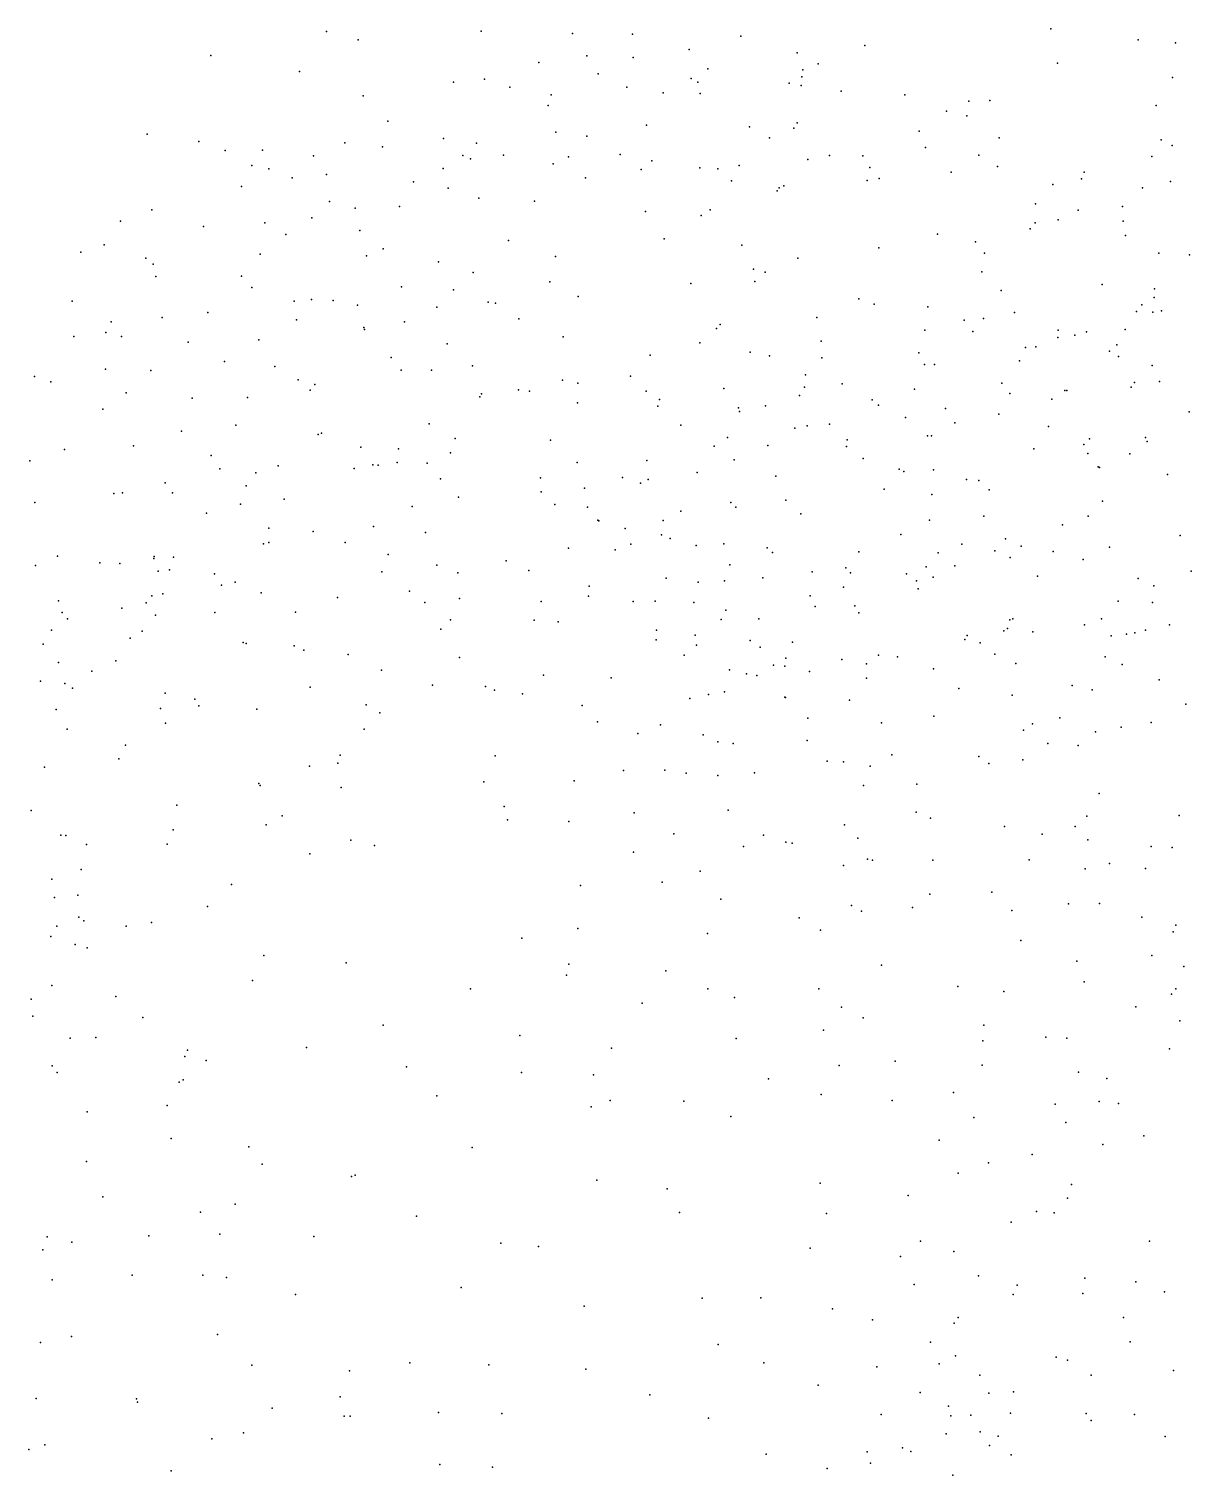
# Model space of a CAD drawing. Header units: metres. Extents: x -25 to 25, y -27.7 to 27.8.
# Drawn here: x 16.227 to 19.004, y -17.33 to -13.874 of the extents above; entities that cross this region are included whole.
import ezdxf

# ---------------------------------------------------------------- set-up
doc = ezdxf.new("R2010")
doc.units = ezdxf.units.M

msp = doc.modelspace()

# ---------------------------------------------------------------- linework, layer by layer
for p in [(16.9378, -13.8795, -12.883), (17.3075, -13.8792, 5.3272), (17.5256, -13.8847, -6.3662), (17.6695, -13.8859, -6.166), (17.9284, -13.8913, -6.2739), (18.6685, -13.8737, 4.7173), (17.0139, -13.9, 4.6549), (17.8049, -13.9226, 5.3442), (18.224, -13.9131, -11.2746), (18.8778, -13.8994, -2.6176), (18.9665, -13.9066, -11.668), (16.6616, -13.9369, -13.234), (17.4456, -13.9539, -6.5826), (17.56, -13.9382, 5.545), (17.6711, -13.9419, -11.7558), (18.0629, -13.931, -1.3946), (18.1132, -13.9569, -1.7242), (18.6852, -13.9558, -1.3198), (16.8735, -13.9756, 4.416), (17.3154, -13.9941, 5.5732), (17.5873, -13.9811, -1.2259), (17.809, -13.9923, -1.4152), (17.8493, -13.9693, -11.0732), (18.0737, -13.9884, 5.1381), (18.076, -13.9714, -13.4124), (18.9597, -13.9897, -1.4524), (17.0254, -14.0335, 5.0196), (17.2414, -14.0012, -12.541), (17.3763, -14.0128, -12.9016), (17.4751, -14.0314, -6.1362), (17.6554, -14.013, -13.2685), (17.7421, -14.0261, -11.9446), (17.8255, -14.0009, -5.9923), (17.8306, -14.0278, -11.4136), (18.0434, -14.0033, -6.9018), (18.0722, -14.0093, -12.127), (18.1678, -14.0222, -6.3329), (18.3197, -14.0315, 4.9653), (17.4673, -14.0567, -0.9265), (18.4729, -14.0463, -1.2936), (18.5229, -14.0446, -12.8796), (18.9202, -14.057, 4.5498), (17.0841, -14.0945, 5.4954), (18.0628, -14.0978, -1.2578), (18.4197, -14.0706, -13.1214), (18.4679, -14.0816, -12.671), (16.5094, -14.1251, -13.6401), (17.2174, -14.1355, -6.5385), (17.4859, -14.1201, -12.6586), (17.56, -14.1304, -1.5813), (17.7025, -14.1041, -5.6482), (17.9491, -14.1075, -13.2611), (17.9968, -14.1343, -11.1605), (18.0546, -14.1108, 5.3371), (18.3539, -14.118, -11.3573), (18.5457, -14.1339, 4.8165), (16.6329, -14.1431, 4.1983), (16.6958, -14.1641, -13.3709), (16.7853, -14.1636, -7.7943), (16.9818, -14.1458, -12.9663), (17.0715, -14.1558, -7.3233), (17.2961, -14.1465, -7.2666), (18.3692, -14.1574, -6.505), (18.9325, -14.1389, -2.32), (18.9587, -14.1525, -2.0808), (16.7591, -14.2, -7.4403), (16.9066, -14.1769, 4.8315), (17.2636, -14.1766, -1.2357), (17.2823, -14.1845, -6.3178), (17.3611, -14.1757, -12.3481), (17.4792, -14.1964, -5.769), (17.5159, -14.1793, -7.2575), (17.6398, -14.1735, -12.9107), (17.7151, -14.1886, -1.7875), (17.8298, -14.2057, -7.1523), (17.9241, -14.2001, -12.376), (18.0884, -14.1858, -1.9995), (18.1402, -14.1765, -5.7507), (18.22, -14.1773, -12.471), (18.2367, -14.2052, -12.9626), (18.4965, -14.1757, -6.1737), (18.5417, -14.2022, -5.853), (18.9104, -14.1789, -2.5369), (16.8, -14.2083, -8.0106), (16.856, -14.2297, -13.1704), (16.938, -14.222, -7.0741), (17.1459, -14.239, -1.4632), (17.2168, -14.2074, 5.722), (17.5571, -14.23, -5.5427), (17.6899, -14.2094, -12.663), (17.8733, -14.2083, -1.0723), (17.9058, -14.2368, -5.4108), (18.23, -14.2362, -1.1909), (18.259, -14.2313, -6.8967), (18.4305, -14.2158, -2.1716), (18.7421, -14.2321, 4.6044), (18.7483, -14.2159, -6.0544), (18.9548, -14.2383, -1.6457), (16.7345, -14.2503, 4.4284), (17.2286, -14.2543, -0.8346), (18.0149, -14.2603, -12.873), (18.0199, -14.2533, -12.5641), (18.0307, -14.2488, 5.551), (18.6737, -14.2453, -6.3936), (18.888, -14.2537, -1.313), (16.5203, -14.3061, -7.6111), (16.9454, -14.286, 5.5008), (17.0061, -14.3018, -1.7053), (17.112, -14.2978, -7.7828), (17.3021, -14.2779, -1.8543), (17.4353, -14.2851, -0.4904), (17.8544, -14.3058, -2.0119), (18.6321, -14.292, -11.4458), (18.7338, -14.3073, -6.6702), (18.8401, -14.2982, -1.8394), (16.4453, -14.3332, -8.0125), (16.7904, -14.3369, 4.6331), (16.903, -14.3252, -6.8302), (17.7006, -14.3104, -12.0444), (17.8333, -14.3193, -11.8601), (18.6317, -14.3368, -5.7012), (18.6861, -14.3301, -1.1858), (18.8418, -14.3334, -11.4753), (16.6438, -14.3459, -13.5128), (16.8409, -14.365, -8.2331), (17.0178, -14.3556, -1.3224), (17.3731, -14.3791, -12.2734), (17.7448, -14.3757, -5.2463), (18.398, -14.3645, 5.1629), (18.6196, -14.3519, -2.0854), (18.8476, -14.3678, -6.8788), (16.3508, -14.4076, -7.6889), (16.4066, -14.3898, -13.7799), (16.7794, -14.4118, 4.8949), (17.0734, -14.3993, -12.9403), (17.9302, -14.3905, -11.6478), (18.2575, -14.3973, -11.1351), (18.4891, -14.3829, -1.1231), (18.5103, -14.4093, -6.9573), (18.9266, -14.4099, -5.8263), (19.0001, -14.4136, -7.1813), (16.506, -14.422, -1.6168), (16.5234, -14.4357, -2.0606), (17.0332, -14.4159, -8.0718), (17.2056, -14.4308, -0.4782), (17.4853, -14.4177, 5.8902), (17.9583, -14.4476, 5.7217), (18.0639, -14.4214, -11.3833), (16.5301, -14.4652, 4.458), (16.7345, -14.465, -1.9801), (17.2882, -14.4561, -7.4899), (17.4717, -14.478, -7.315), (17.8086, -14.4823, -2.1254), (17.9615, -14.4775, -0.9185), (17.9861, -14.4551, -5.2243), (18.5041, -14.4541, -5.5022), (16.7594, -14.4918, 5.2587), (17.1172, -14.4898, -6.427), (17.2417, -14.4971, -6.1759), (17.5391, -14.513, -2.0339), (18.5501, -14.4986, -11.164), (18.7915, -14.4849, -5.6384), (18.9159, -14.5154, -11.2757), (18.9169, -14.4951, -1.284), (16.3298, -14.5246, -1.8716), (16.6541, -14.5513, -1.3447), (16.8604, -14.5246, 5.5303), (16.902, -14.5202, -1.0819), (16.9537, -14.5231, -0.7748), (17.0122, -14.534, -13.1158), (17.2015, -14.5391, -12.6849), (17.3242, -14.5269, -5.8289), (17.3418, -14.5295, -1.963), (18.2097, -14.5189, -5.2923), (18.2465, -14.5314, -0.9771), (18.3752, -14.538, -2.3567), (18.5821, -14.5519, 5.0509), (18.8737, -14.5492, 3.0543), (18.886, -14.533, -7.3528), (18.9127, -14.5506, 2.7904), (18.9334, -14.5475, 3.3286), (16.4236, -14.5741, -8.3227), (16.545, -14.5637, -13.6275), (16.8661, -14.569, -13.2991), (17.1246, -14.5735, -7.7632), (17.3979, -14.5664, -5.6151), (17.8788, -14.58, -5.0485), (18.1098, -14.5638, 5.6275), (18.4615, -14.5702, -2.073), (18.5076, -14.566, -7.132), (16.3344, -14.6088, -13.7819), (16.4109, -14.5991, -7.3449), (16.4478, -14.6088, -1.3141), (16.776, -14.6166, -0.9114), (17.0275, -14.587, -1.8887), (17.0289, -14.592, -8.2968), (17.5037, -14.6099, -12.1556), (17.8703, -14.5894, -11.7919), (18.1201, -14.6204, -2.4491), (18.3679, -14.5935, -10.9897), (18.4825, -14.597, 5.243), (18.6854, -14.6109, -7.2822), (18.6861, -14.5941, -1.7239), (18.7264, -14.6056, 2.5707), (18.7539, -14.5977, 4.7486), (18.8467, -14.5919, -1.5196), (16.6074, -14.6228, -7.097), (17.2265, -14.6267, -12.4595), (17.7112, -14.6535, 5.8976), (17.8304, -14.6237, -0.6317), (17.9501, -14.6464, -3.3778), (17.9962, -14.6548, -11.5894), (18.3537, -14.6478, -2.7438), (18.6087, -14.6353, -10.846), (18.6334, -14.6338, 2.8997), (18.8091, -14.6439, -7.5297), (18.8266, -14.6286, -11.0064), (16.41, -14.6868, -1.7043), (16.5185, -14.69, 4.6151), (16.6942, -14.6687, 5.0711), (16.8146, -14.6803, -6.8968), (17.0928, -14.6594, 5.8359), (17.116, -14.6896, -13.0015), (17.1891, -14.6892, -6.6079), (17.2872, -14.6789, -7.4368), (18.1213, -14.66, -7.1449), (18.3672, -14.6755, 2.4576), (18.391, -14.6755, 2.7325), (18.5939, -14.6674, -5.4015), (18.8304, -14.6566, 3.6368), (18.9112, -14.6782, 4.0266), (16.2402, -14.7048, -7.4326), (16.2793, -14.7174, -1.2498), (16.8702, -14.7123, 5.6815), (16.9103, -14.7237, -8.5637), (17.502, -14.7129, 5.9332), (17.5383, -14.7203, -0.6142), (17.664, -14.704, -5.0427), (18.0825, -14.7006, -3.7762), (18.1706, -14.7217, -0.7889), (18.5521, -14.7205, -0.8422), (18.8687, -14.719, 4.3778), (18.9283, -14.7166, -1.0573), (16.4592, -14.7439, -1.0539), (16.6167, -14.7561, -8.4846), (16.7492, -14.7544, -13.4099), (16.8992, -14.737, -1.6755), (17.3045, -14.7532, -12.1752), (17.3084, -14.7459, -0.5672), (17.397, -14.7363, -1.9574), (17.4227, -14.7398, -0.9297), (17.7018, -14.7395, -0.8242), (17.7337, -14.7593, -3.9462), (17.8876, -14.7331, -4.15), (18.0684, -14.75, -3.9941), (18.08, -14.73, -2.7048), (18.3428, -14.7344, -7.1798), (18.5711, -14.7455, 2.1002), (18.6711, -14.7585, -10.6864), (18.7023, -14.7381, 4.9465), (18.7074, -14.7383, 3.4647), (18.861, -14.7302, -5.4499), (16.4038, -14.7824, -8.428), (17.5376, -14.7673, -5.2529), (17.7297, -14.7757, -2.1955), (17.9222, -14.7792, -0.8385), (17.9249, -14.788, -4.5236), (17.9868, -14.7748, 5.8059), (18.2419, -14.7599, -11.1482), (18.2568, -14.7726, -3.6636), (18.4175, -14.7812, 5.468), (18.9996, -14.7892, 2.2765), (16.7214, -14.8212, 5.5308), (17.1832, -14.818, -0.7259), (17.7849, -14.8205, -3.7326), (18.0571, -14.8281, 2.3148), (18.0862, -14.8221, 2.77), (18.1397, -14.8185, -4.8646), (18.3212, -14.8021, 2.9889), (18.4396, -14.8156, -1.9921), (18.5446, -14.7945, 3.2185), (18.6633, -14.8237, -1.6239), (16.5916, -14.8353, -0.6081), (16.9178, -14.8432, 5.8957), (16.9261, -14.8396, -0.5295), (17.2451, -14.8527, -6.8418), (17.4734, -14.8566, -6.5683), (17.896, -14.8502, -3.2541), (18.1824, -14.8555, 2.0958), (18.3745, -14.8459, -3.8806), (18.3839, -14.8466, -0.7143), (18.761, -14.8534, 2.1119), (18.8949, -14.8501, -1.2709), (18.8987, -14.8602, -8.0948), (16.3118, -14.8789, -13.6925), (16.4765, -14.8703, -7.1876), (16.6619, -14.8937, 5.2569), (17.0201, -14.8735, -1.5649), (17.11, -14.8773, -8.2436), (17.2344, -14.8873, -7.5015), (17.8647, -14.8709, 2.4943), (17.9928, -14.8691, -11.5876), (18.1803, -14.8718, -4.4817), (18.6281, -14.8774, -5.2768), (18.748, -14.8668, -7.6392), (18.757, -14.8884, 3.68), (18.8578, -14.8896, 4.076), (16.2292, -14.9061, -1.3513), (16.6834, -14.9255, 5.8893), (16.8222, -14.9179, -1.3404), (17.0042, -14.924, -0.8846), (17.0483, -14.9153, -1.2182), (17.0613, -14.9167, -8.6613), (17.1068, -14.9098, -8.0188), (17.1787, -14.9118, -12.7978), (17.537, -14.9102, -5.9178), (17.7035, -14.9052, -7.1753), (17.9123, -14.9038, -2.5666), (18.2204, -14.9005, -3.2448), (18.3066, -14.9256, -4.9553), (18.3179, -14.9317, 5.6574), (18.3885, -14.9277, -2.3412), (18.7816, -14.9207, 4.8258), (18.785, -14.922, -7.9179), (16.5521, -14.9588, -13.4784), (16.7461, -14.9656, -0.5205), (16.7692, -14.9349, -7.0861), (17.2103, -14.9491, -12.0565), (17.4496, -14.947, -1.3947), (17.6454, -14.9461, -11.8907), (17.6879, -14.9593, -6.2626), (17.7069, -14.9506, -5.0622), (17.824, -14.9343, -1.2391), (18.0115, -14.943, -0.9846), (18.4677, -14.9503, -4.0499), (18.4967, -14.9532, -10.7733), (18.9479, -14.9391, -8.4058), (16.4298, -14.9843, -1.2925), (16.4506, -14.9826, 4.7282), (16.57, -14.9822, 5.6223), (16.837, -14.9979, -13.2691), (17.253, -14.9931, -1.514), (17.4512, -14.9803, -11.9678), (17.5545, -14.9711, -5.3595), (18.0356, -15, -7.1773), (18.2704, -14.9738, -2.966), (18.3844, -14.9863, -4.3378), (18.5213, -14.9751, -1.7959), (16.2413, -15.006, -7.3548), (16.6511, -15.0313, 6.1675), (16.7322, -15.0098, -8.6405), (17.1426, -15.0149, -12.5841), (17.4833, -15.0105, -6.8321), (17.5618, -15.0166, 2.4841), (17.7849, -15.0264, -4.2938), (17.9039, -15.0055, 5.9229), (17.9164, -15.017, -2.9573), (18.0715, -15.0326, -11.4551), (18.7923, -15.0026, -1.0291), (16.8002, -15.0668, -1.0418), (17.0501, -15.0633, -13.0027), (17.5862, -15.0481, 2.24), (17.589, -15.0492, 6.0689), (17.6516, -15.0677, -1.4794), (17.7422, -15.0486, -6.5382), (18.3792, -15.0475, -4.791), (18.5086, -15.0382, 3.3198), (18.6965, -15.0589, 5.2943), (18.7584, -15.0386, 5.0285), (16.7877, -15.1043, 6.3097), (16.8002, -15.1016, 2.1085), (16.9058, -15.0746, -11.9869), (16.9829, -15.1011, -12.3166), (17.1743, -15.0774, 2.3822), (17.7382, -15.0833, 2.6884), (17.7594, -15.0917, -3.6193), (17.8872, -15.1048, -4.5019), (18.3101, -15.0824, -7.2757), (18.5606, -15.0925, -7.4984), (18.9782, -15.0846, -10.3813), (16.2951, -15.1338, -0.6604), (16.525, -15.1398, 5.2052), (16.5259, -15.1349, -8.5739), (16.5724, -15.1364, -13.3477), (17.0856, -15.1296, -8.5326), (17.5163, -15.1145, -2.0328), (17.628, -15.1185, -5.4964), (17.6655, -15.1056, -6.7493), (17.8213, -15.1085, -5.9132), (17.9912, -15.114, -6.1335), (18.0039, -15.1254, -6.4334), (18.2099, -15.1236, -3.5119), (18.3997, -15.1257, -2.1275), (18.4558, -15.1055, -4.5959), (18.5348, -15.1212, 5.5613), (18.5717, -15.137, -0.8725), (18.5976, -15.1098, 2.0776), (18.6744, -15.123, -5.0387), (18.809, -15.1123, -8.8562), (16.2422, -15.1565, 1.6832), (16.3962, -15.15, 5.771), (16.4442, -15.1512, 5.4434), (16.5358, -15.1696, -7.3028), (16.5624, -15.1665, 1.9809), (17.0702, -15.1714, -12.7125), (17.2017, -15.1558, -7.9563), (17.2519, -15.1734, -7.6988), (17.3672, -15.1454, -7.4488), (17.4212, -15.1678, -1.649), (17.9018, -15.1548, -4.8407), (18.0985, -15.1716, 5.9049), (18.1791, -15.1622, -6.2661), (18.1901, -15.1734, 2.9811), (18.3706, -15.1594, 2.0616), (18.4395, -15.1572, -4.0011), (18.7461, -15.1415, 3.6254), (19.004, -15.1701, -5.1433), (16.6702, -15.1761, -0.8543), (16.687, -15.2033, -12.1281), (16.7193, -15.1962, -11.8075), (17.5654, -15.2056, -6.9293), (17.7494, -15.1869, -4.0631), (17.8263, -15.1958, -5.1111), (17.8888, -15.1925, -1.5454), (17.9808, -15.1858, 2.8201), (18.1731, -15.2077, -3.1327), (18.3243, -15.1761, -1.2667), (18.348, -15.1927, 5.7614), (18.3876, -15.1842, 3.0975), (18.6373, -15.1817, -1.1849), (18.8777, -15.1871, 4.526), (18.915, -15.2051, 2.2245), (16.2978, -15.2409, 1.9939), (16.5204, -15.2284, 4.9091), (16.5464, -15.224, -1.0681), (16.7814, -15.2215, -8.6663), (16.9641, -15.2328, 6.4385), (17.1366, -15.2175, -8.3381), (17.2554, -15.2348, 2.1655), (17.4513, -15.242, -11.8141), (17.5638, -15.2297, 6.1988), (17.6709, -15.2422, -11.7501), (17.723, -15.2415, -7.2931), (18.0934, -15.2288, -5.9112), (18.352, -15.2121, -10.8423), (18.8294, -15.2416, 4.7596), (16.3065, -15.2685, -7.4309), (16.449, -15.258, 6.2252), (16.5069, -15.2455, -11.9718), (16.5289, -15.2751, 1.5457), (16.6707, -15.2687, 1.7626), (16.8638, -15.2675, -7.2702), (17.1729, -15.2449, -7.1714), (17.8158, -15.2444, -2.4825), (17.8921, -15.2629, -3.3043), (18.106, -15.2542, -11.2012), (18.2004, -15.2523, -2.7697), (18.2102, -15.2697, -1.5115), (18.9119, -15.2446, 3.9364), (16.2804, -15.3108, 5.655), (16.3192, -15.2836, 6.0089), (17.2113, -15.3086, 2.5543), (17.2339, -15.286, -11.7721), (17.4343, -15.2868, -7.0805), (17.4918, -15.2908, 2.175), (17.7263, -15.3107, -1.6924), (17.8814, -15.2854, -4.2589), (17.9707, -15.2839, -5.725), (18.5566, -15.3125, -8.1212), (18.5651, -15.3071, -4.5099), (18.5709, -15.2858, -8.5093), (18.5784, -15.2834, -1.3966), (18.7494, -15.2978, -10.5647), (18.7903, -15.2839, 5.0557), (18.895, -15.3105, -8.9326), (18.9528, -15.298, 4.2641), (16.2607, -15.3445, -13.455), (16.4687, -15.33, -12.1721), (16.4975, -15.3133, 2.2461), (16.7388, -15.3399, -13.0006), (16.746, -15.343, -12.4298), (17.726, -15.3341, -3.75), (17.8192, -15.3229, -11.5921), (17.8224, -15.3467, 2.125), (17.9501, -15.3351, -6.8074), (18.0519, -15.3393, -2.9739), (18.4637, -15.3331, -1.5654), (18.4686, -15.3237, -1.8263), (18.5, -15.341, 2.7394), (18.6258, -15.3147, 2.2017), (18.8129, -15.3241, 2.8001), (18.8496, -15.3205, 3.5088), (18.8694, -15.3173, 3.1355), (16.8607, -15.3484, 1.9768), (16.8836, -15.3587, -11.5954), (16.9896, -15.3686, -8.5), (17.2554, -15.3763, -7.3254), (17.7929, -15.3706, 2.7036), (17.9745, -15.3518, -1.69), (18.0355, -15.3778, 2.1178), (18.1695, -15.3807, -2.3537), (18.2567, -15.3708, -5.8059), (18.3025, -15.3746, -7.5536), (18.5353, -15.3682, -7.9162), (18.7984, -15.3748, 2.4002), (16.2978, -15.3879, 5.3749), (16.3768, -15.4085, 1.3388), (16.4342, -15.3843, -0.8107), (17.0697, -15.4065, 6.5157), (17.9006, -15.4057, -11.4032), (17.9413, -15.4155, -5.4609), (18.0063, -15.3947, -4.7993), (18.0331, -15.3967, 2.6761), (18.0921, -15.4098, -3.2892), (18.228, -15.391, -3.6955), (18.3886, -15.4031, -6.5643), (18.5852, -15.3906, 2.5169), (18.8391, -15.3932, -5.016), (16.2545, -15.4324, -0.9332), (16.3128, -15.4384, 5.0162), (16.3306, -15.4495, -13.1034), (16.8991, -15.4472, -7.4016), (17.1911, -15.4419, -8.2656), (17.3179, -15.4452, -7.6722), (17.4568, -15.4184, -11.6763), (17.618, -15.425, -2.0351), (17.966, -15.4193, -4.4807), (18.2287, -15.4259, 5.8913), (18.4492, -15.45, -4.3718), (18.72, -15.4427, -8.5846), (18.9274, -15.4297, 4.6335), (16.552, -15.4615, -12.6696), (16.6233, -15.4761, 6.4724), (17.3394, -15.454, 2.1728), (17.4065, -15.4633, 6.4108), (17.8065, -15.4745, -3.5779), (17.851, -15.4644, -6.9581), (17.8887, -15.4585, -3.3838), (18.0334, -15.4709, -5.0257), (18.0347, -15.4717, -10.9425), (18.1875, -15.4778, -6.834), (18.5765, -15.4664, 5.5927), (18.7673, -15.4538, 5.2254), (16.2917, -15.5002, -8.6486), (16.5413, -15.4984, -11.5588), (16.6329, -15.492, -7.4686), (16.7716, -15.4998, -8.6102), (17.033, -15.4896, -11.5063), (17.0655, -15.5086, 2.1385), (17.549, -15.4908, -7.3841), (18.3891, -15.5161, -5.7052), (18.9911, -15.4873, -9.0272), (16.318, -15.5471, 2.4251), (16.5535, -15.5327, -8.673), (17.0279, -15.5474, -8.3661), (17.5854, -15.5299, 2.5987), (17.7364, -15.537, -7.4775), (18.0884, -15.5212, -5.3435), (18.2643, -15.5321, -7.8123), (18.6033, -15.5498, -6.1764), (18.6251, -15.5348, -4.7767), (18.6907, -15.5202, 5.4245), (18.7757, -15.5538, -8.3961), (18.8371, -15.5423, 4.9354), (18.9085, -15.5317, -10.3592), (16.4572, -15.5858, 1.669), (17.6819, -15.5577, -11.4254), (17.8384, -15.5607, -11.0971), (17.873, -15.5777, -7.651), (17.91, -15.5817, -2.1451), (18.0865, -15.5743, -4.7054), (18.662, -15.5813, -10.504), (18.7345, -15.5865, -4.9893), (16.4418, -15.6184, -7.5879), (16.9708, -15.6094, 2.5035), (17.341, -15.6109, 2.5532), (18.1346, -15.6236, -6.9888), (18.2891, -15.6085, -5.3586), (18.497, -15.6125, -6.6407), (18.6023, -15.6206, -5.8444), (16.2639, -15.6382, 1.4583), (16.8974, -15.636, 2.227), (16.9651, -15.6289, -11.3196), (17.6477, -15.6465, -11.16), (17.7466, -15.6452, -3.9613), (17.7972, -15.6522, 6.2469), (17.9608, -15.6519, 6.1137), (18.1734, -15.6258, 5.9359), (18.2369, -15.6356, -4.9787), (18.5207, -15.6298, -7.9553), (16.7765, -15.6775, -7.7024), (16.7792, -15.682, 6.5481), (16.973, -15.6869, -7.855), (17.3141, -15.6737, -11.2612), (17.5294, -15.6706, 2.3669), (17.8733, -15.6584, -4.1543), (18.2215, -15.6818, -3.913), (18.3486, -15.6785, 5.8072), (18.7841, -15.7011, 5.1583), (16.232, -15.742, 5.3442), (16.5801, -15.7288, 2.476), (16.8317, -15.7543, -8.4612), (17.3623, -15.7325, -11.0155), (17.673, -15.7477, -3.7854), (17.8977, -15.7409, -10.6651), (18.3472, -15.7459, -10.5413), (18.3813, -15.7602, -4.7202), (18.755, -15.7557, -6.1799), (18.9754, -15.7537, -9.9571), (16.5718, -15.7883, -8.612), (16.7939, -15.7762, -11.2898), (17.3701, -15.7638, 6.5366), (17.5171, -15.7683, -10.8235), (18.1757, -15.7758, -3.6786), (18.5582, -15.7804, -4.9842), (18.7272, -15.7799, -6.4015), (16.303, -15.8008, 0.3529), (16.3153, -15.8015, 1.9307), (16.3641, -15.8229, 6.2534), (16.5575, -15.8219, -11.3656), (16.9963, -15.813, -11.1894), (17.0525, -15.8255, 6.584), (17.7677, -15.7977, -3.5328), (17.9347, -15.8281, -7.5567), (17.9825, -15.8008, -4.3169), (18.0358, -15.8179, -7.2954), (18.0508, -15.8203, -3.4935), (18.2075, -15.8081, -7.1056), (18.648, -15.7982, -10.3302), (18.7571, -15.8122, -5.7693), (18.9088, -15.8278, -8.3407), (18.9591, -15.8302, -9.1135), (16.898, -15.8456, -8.169), (17.6718, -15.8414, -10.6778), (18.2311, -15.8579, -4.3428), (18.2425, -15.8603, 5.8652), (18.3866, -15.8608, -7.8507), (18.6173, -15.8601, 5.4818), (16.3513, -15.8829, -7.8844), (17.8307, -15.8872, -4.1552), (18.1733, -15.8731, -10.4835), (18.7508, -15.8812, -8.0586), (18.8094, -15.8686, -5.3934), (18.8949, -15.8806, -9.6736), (16.2813, -15.9057, -8.6952), (16.711, -15.9191, 6.5288), (17.5452, -15.9209, 6.5169), (17.7404, -15.913, 6.3986), (16.2877, -15.9499, 2.3007), (16.344, -15.9444, -11.3767), (17.8802, -15.9541, -10.522), (18.1924, -15.9687, -7.7968), (18.3796, -15.9418, -10.3233), (18.528, -15.9371, -6.8927), (18.7108, -15.9648, -9.9423), (18.7851, -15.9644, -6.5205), (16.3458, -15.9967, 5.0865), (16.6539, -15.9709, -8.216), (18.0678, -15.9986, -7.5373), (18.2163, -15.9822, -4.1157), (18.3385, -15.9737, -7.1452), (18.5754, -15.9805, -10.1068), (18.8863, -15.9967, -8.1968), (16.2937, -16.0184, 0.5618), (16.3582, -16.0056, -8.242), (16.4589, -16.0183, 4.7006), (16.5195, -16.0096, -8.4031), (17.5387, -16.0237, -3.9626), (17.8485, -16.0361, -3.5097), (18.1186, -16.028, -3.6894), (18.961, -16.0317, 5.2026), (18.9675, -16.016, -5.712), (16.2789, -16.0433, 5.2859), (16.3376, -16.0619, 0.1444), (16.3663, -16.0704, 6.2481), (17.405, -16.047, -3.7275), (18.5969, -16.0527, -7.9271), (16.7885, -16.0882, -11.2356), (16.9853, -16.1061, -11.1643), (18.7309, -16.1023, 5.442), (18.9101, -16.0884, -9.3118), (17.5117, -16.1354, 6.5823), (17.5171, -16.1094, -10.7058), (17.7486, -16.1253, 6.4904), (18.264, -16.1114, 5.9246), (18.9865, -16.1145, -6.1553), (16.2813, -16.16, -0.067), (16.7611, -16.1478, 6.5485), (17.2817, -16.1678, 6.6387), (17.8488, -16.1678, -10.4356), (18.1142, -16.1678, -4.2048), (18.4469, -16.1628, 5.721), (18.5564, -16.1741, -9.7607), (18.7483, -16.1512, -8.0619), (18.9676, -16.168, -9.0603), (16.232, -16.1925, 4.5938), (16.4344, -16.1861, 4.4146), (17.6921, -16.2021, -4.0757), (17.9128, -16.1886, -3.641), (18.9574, -16.1806, -8.4265), (16.2362, -16.2331, 6.0643), (16.4987, -16.2368, 4.9405), (18.1686, -16.2122, 6.1772), (18.2201, -16.2375, -10.0987), (18.8721, -16.2115, -6.6368), (18.9773, -16.2445, 5.5242), (17.0731, -16.2546, 6.6547), (17.4002, -16.2799, -10.9332), (18.1257, -16.2671, -3.8423), (18.5089, -16.2553, -7.9166), (16.325, -16.2857, 0.1425), (16.387, -16.2844, -11.3497), (16.6056, -16.3145, 4.5618), (16.8899, -16.3085, -11.3067), (17.6188, -16.3095, -10.682), (17.9169, -16.2867, -4.1407), (18.5065, -16.2923, -7.1951), (18.6566, -16.284, -6.9857), (18.7075, -16.2861, -9.5123), (18.9525, -16.3115, -8.7426), (16.5991, -16.3295, 6.5027), (16.65, -16.3393, 4.3341), (18.2969, -16.3411, -7.4916), (16.2825, -16.3524, 4.3176), (16.2943, -16.3683, 0.3812), (17.1291, -16.3548, -11.2535), (17.4042, -16.3684, -3.7007), (17.5758, -16.3733, -3.9403), (17.9942, -16.3829, -10.2808), (18.1632, -16.3512, -4.0985), (18.5045, -16.3508, 5.9882), (18.7352, -16.3672, 5.7927), (18.8025, -16.3825, 6.0781), (16.5859, -16.3911, -11.3781), (16.5952, -16.3853, 4.0827), (18.4366, -16.4162, 6.2985), (16.5572, -16.4467, 4.8718), (17.2018, -16.4241, 6.7156), (17.5704, -16.4502, -10.8883), (17.6154, -16.4351, 6.6807), (17.7919, -16.4369, -10.5173), (18.1201, -16.4205, 6.5039), (18.2898, -16.4351, -9.9113), (18.6794, -16.4438, 6.3899), (18.7841, -16.4375, -9.2755), (18.8309, -16.4419, 6.6286), (16.3662, -16.4624, 4.0435), (17.9038, -16.4729, 6.645), (18.4845, -16.4753, -9.65), (18.7046, -16.4877, -8.238), (18.8914, -16.5198, -6.8374), (16.5669, -16.5257, 3.8255), (16.752, -16.5456, 3.931), (17.2863, -16.547, -11.3228), (18.4019, -16.5294, -7.9133), (18.7929, -16.5401, -9.0701), (16.3644, -16.5809, 6.4674), (16.7839, -16.5868, 6.7083), (18.5203, -16.5836, -7.2844), (18.6241, -16.564, -9.3797), (16.998, -16.617, -11.4767), (17.0063, -16.6134, 6.8054), (17.5843, -16.6252, -11.0604), (18.4474, -16.609, 6.6146), (17.7523, -16.6459, -10.7673), (18.1174, -16.6329, -10.2269), (18.7185, -16.6356, -7.0633), (16.4031, -16.6654, 5.0496), (16.72, -16.6824, 4.4798), (18.3276, -16.6621, -7.5418), (18.7086, -16.6688, -8.5853), (16.6371, -16.7016, 3.6659), (17.1529, -16.7115, 6.925), (17.7818, -16.7025, 6.863), (18.133, -16.7052, 6.801), (18.5742, -16.7255, -9.1954), (18.6343, -16.6999, -8.3579), (18.6772, -16.7038, -8.7981), (16.2707, -16.7612, -11.5233), (16.5137, -16.7582, -11.5669), (16.6834, -16.7544, 6.788), (16.9078, -16.7599, 6.9271), (16.2603, -16.792, 6.537), (16.3296, -16.7734, 3.7892), (17.3548, -16.7758, 6.9849), (17.4445, -16.7842, -11.2943), (18.0934, -16.7876, -10.4135), (18.3576, -16.7713, -9.8001), (18.4374, -16.796, -9.5027), (18.9045, -16.7715, -12.0052), (18.3095, -16.8077, -10.0195), (16.2821, -16.8634, 5.1276), (16.4732, -16.8528, 4.9332), (16.6425, -16.8523, 4.6944), (16.6991, -16.8583, -11.6133), (18.4963, -16.8537, -8.0839), (18.7498, -16.8594, -11.7893), (16.8639, -16.8983, 3.6979), (17.2597, -16.8816, -11.4492), (18.3421, -16.8748, -7.7831), (18.5792, -16.8985, -7.1821), (18.5887, -16.8763, -8.5085), (18.7454, -16.896, 6.9518), (18.8717, -16.8687, -7.232), (18.9409, -16.8923, -12.2912), (17.5533, -16.9264, 7.0554), (17.8358, -16.9072, -10.9289), (17.9759, -16.9066, -10.7554), (18.1472, -16.9331, -10.58), (18.2425, -16.9592, 6.9168), (18.4376, -16.967, -10.1273), (18.4473, -16.9535, 6.8657), (18.8428, -16.9537, -11.2634), (16.3282, -16.9993, -11.6151), (16.6772, -16.9942, 6.9696), (16.2541, -17.0134, 6.6552), (17.8737, -17.0181, 7.0225), (18.3813, -17.0127, -10.3359), (18.8585, -17.0115, -10.5701), (16.7591, -17.0672, 4.5282), (17.1371, -17.062, 3.9619), (17.3259, -17.0668, 7.1668), (17.9831, -17.0622, -11.0257), (18.253, -17.0712, -10.8159), (18.402, -17.0646, -10.5618), (18.441, -17.0452, -9.3334), (18.6817, -17.0485, -10.3913), (18.709, -17.0556, -9.9619), (16.9927, -17.0811, 3.6903), (17.5573, -17.0772, -11.3184), (18.499, -17.0913, -8.0625), (18.7649, -17.0917, -10.8478), (18.962, -17.08, 7.1112), (16.9704, -17.1429, -11.6082), (17.7103, -17.1386, 7.1109), (18.113, -17.1151, 6.9901), (18.3563, -17.1329, -7.7675), (18.5204, -17.1348, -8.6218), (18.5799, -17.1314, -12.1745), (16.2444, -17.1475, 5.1534), (16.4837, -17.1483, 4.9438), (16.4859, -17.156, 6.8779), (16.8079, -17.1703, 3.5398), (18.4247, -17.1656, -11.8672), (16.9798, -17.1892, 4.3331), (16.9941, -17.1895, 7.1698), (17.2056, -17.1807, 3.7797), (17.3573, -17.1831, -11.4498), (17.8507, -17.1944, -11.2643), (18.2637, -17.1853, -11.1255), (18.4295, -17.189, -9.0976), (18.4773, -17.1875, 6.9203), (18.5721, -17.1822, -10.9627), (18.7537, -17.1831, -12.4249), (18.7649, -17.2, 6.9865), (18.8692, -17.1859, -7.4464), (16.6635, -17.2433, 4.7827), (16.7394, -17.2294, 7.0672), (18.4189, -17.2315, -11.5529), (18.4997, -17.2272, -11.2136), (18.5432, -17.2371, -9.3521), (18.9418, -17.2377, -9.5002), (16.2268, -17.2694, -11.7262), (16.2647, -17.2578, 6.7392), (17.9883, -17.2801, -11.4138), (18.2298, -17.2748, -11.6436), (18.314, -17.265, -7.2744), (18.3347, -17.2743, -12.2028), (18.5225, -17.2598, -8.3404), (18.5741, -17.2818, -12.3788), (17.2087, -17.3052, 3.5764), (17.3348, -17.3117, 3.9863), (18.1346, -17.3144, -12.1204), (18.2377, -17.3019, -7.5458), (16.5668, -17.32, 3.4752), (18.4346, -17.3303, -7.9827)]:
    msp.add_point(p)

doc.saveas('drawing.dxf')
